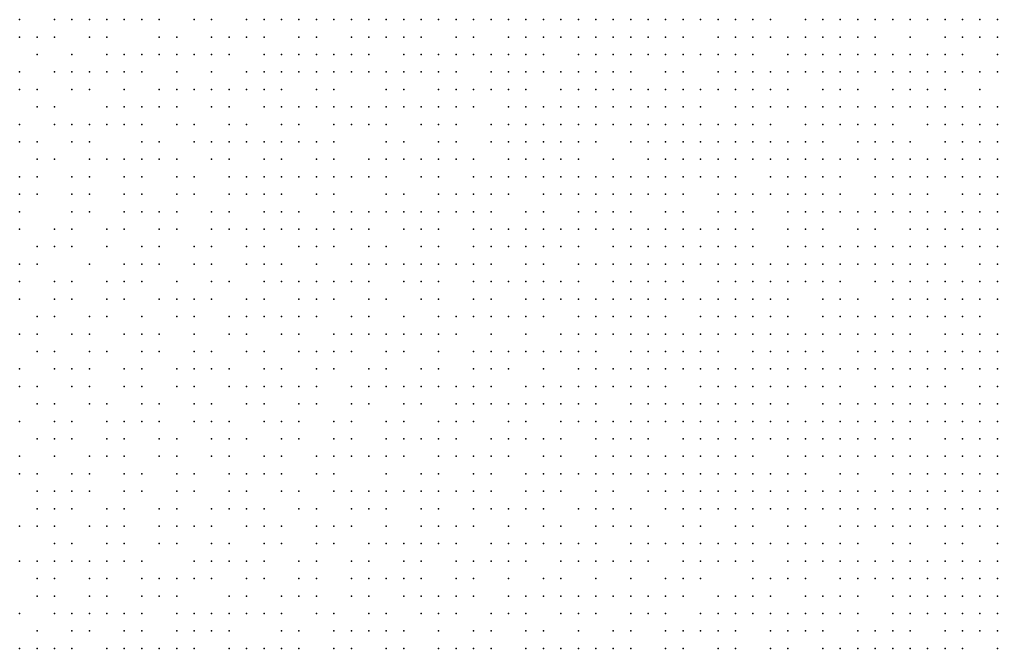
# Model space of a CAD drawing. Extents: x 429 to 793, y 817 to 1241.
# Drawn here: x 487.04 to 527.92, y 1002.03 to 1028.31 of the extents above; entities that cross this region are included whole.
import ezdxf

# ---------------------------------------------------------------- set-up
doc = ezdxf.new("R2010")
doc.units = 0

msp = doc.modelspace()

# ---------------------------------------------------------------- linework, layer by layer
for p in [(487.04, 1028.31, 183.84), (488.5, 1028.31, 185.503), (489.23, 1028.31, 186.047), (489.96, 1028.31, 186.717), (490.69, 1028.31, 187.39), (491.42, 1028.31, 188.063), (492.15, 1028.31, 189.13), (492.88, 1028.31, 189.653), (494.34, 1028.31, 191.05), (495.07, 1028.31, 191.63), (496.53, 1028.31, 193.068), (497.26, 1028.31, 193.554), (497.99, 1028.31, 194.454), (498.72, 1028.31, 194.868), (499.45, 1028.31, 195.22), (500.18, 1028.31, 195.81), (500.91, 1028.31, 196.387), (501.64, 1028.31, 196.963), (502.37, 1028.31, 197.64), (503.1, 1028.31, 198.18), (503.83, 1028.31, 198.83), (504.56, 1028.31, 199.253), (505.29, 1028.31, 199.773), (506.02, 1028.31, 200.303), (506.75, 1028.31, 200.833), (507.48, 1028.31, 201.42), (508.21, 1028.31, 201.63), (508.94, 1028.31, 202.012), (509.67, 1028.31, 202.729), (510.4, 1028.31, 203.132), (511.13, 1028.31, 203.467), (511.86, 1028.31, 203.817), (512.59, 1028.31, 204.3), (513.32, 1028.31, 204.73), (514.05, 1028.31, 204.828), (514.78, 1028.31, 205.455), (515.51, 1028.31, 205.75), (516.24, 1028.31, 205.973), (516.97, 1028.31, 206.38), (517.7, 1028.31, 206.763), (518.43, 1028.31, 207.147), (519.89, 1028.31, 207.53), (520.62, 1028.31, 207.887), (521.35, 1028.31, 208.333), (522.08, 1028.31, 208.59), (522.81, 1028.31, 208.828), (523.54, 1028.31, 209.055), (524.27, 1028.31, 209.24), (525, 1028.31, 209.577), (525.73, 1028.31, 209.857), (526.46, 1028.31, 210.03), (527.19, 1028.31, 210.24), (527.92, 1028.31, 210.45), (487.04, 1027.58, 183.67), (487.77, 1027.58, 184.14), (488.5, 1027.58, 185.25), (489.96, 1027.58, 186.82), (490.69, 1027.58, 187.365), (492.88, 1027.58, 189.51), (493.61, 1027.58, 190.47), (495.07, 1027.58, 191.95), (495.8, 1027.58, 192.577), (496.53, 1027.58, 193.203), (497.26, 1027.58, 193.927), (498.72, 1027.58, 194.755), (499.45, 1027.58, 195.283), (500.91, 1027.58, 196.622), (501.64, 1027.58, 197.081), (502.37, 1027.58, 197.918), (503.1, 1027.58, 198.297), (503.83, 1027.58, 198.62), (505.29, 1027.58, 199.69), (506.02, 1027.58, 200.22), (507.48, 1027.58, 201.337), (508.21, 1027.58, 201.84), (508.94, 1027.58, 202.327), (509.67, 1027.58, 202.662), (510.4, 1027.58, 203.065), (511.13, 1027.58, 203.28), (511.86, 1027.58, 203.763), (512.59, 1027.58, 204.26), (513.32, 1027.58, 204.455), (514.05, 1027.58, 205.12), (514.78, 1027.58, 205.415), (516.24, 1027.58, 206.045), (516.97, 1027.58, 206.353), (517.7, 1027.58, 206.753), (518.43, 1027.58, 206.95), (519.16, 1027.58, 207.24), (519.89, 1027.58, 207.795), (520.62, 1027.58, 208.06), (521.35, 1027.58, 208.243), (522.08, 1027.58, 208.6), (522.81, 1027.58, 208.937), (524.27, 1027.58, 209.273), (525.73, 1027.58, 209.89), (526.46, 1027.58, 210.203), (527.19, 1027.58, 210.29), (527.92, 1027.58, 210.5), (487.77, 1026.85, 184.61), (489.23, 1026.85, 185.723), (490.69, 1026.85, 187.205), (491.42, 1026.85, 188.205), (492.15, 1026.85, 189.07), (492.88, 1026.85, 189.89), (493.61, 1026.85, 190.533), (494.34, 1026.85, 191.177), (495.07, 1026.85, 191.82), (495.8, 1026.85, 192.447), (497.26, 1026.85, 193.813), (497.99, 1026.85, 194.403), (498.72, 1026.85, 194.997), (499.45, 1026.85, 195.59), (500.18, 1026.85, 196.17), (500.91, 1026.85, 196.75), (501.64, 1026.85, 196.974), (503.1, 1026.85, 198.19), (503.83, 1026.85, 198.675), (504.56, 1026.85, 199.063), (505.29, 1026.85, 199.912), (506.02, 1026.85, 200.331), (506.75, 1026.85, 200.75), (507.48, 1026.85, 201.253), (508.21, 1026.85, 201.757), (508.94, 1026.85, 202.26), (510.4, 1026.85, 202.743), (511.13, 1026.85, 203.227), (511.86, 1026.85, 203.71), (512.59, 1026.85, 204.207), (513.32, 1026.85, 204.747), (514.05, 1026.85, 205.08), (514.78, 1026.85, 205.487), (515.51, 1026.85, 205.71), (516.24, 1026.85, 205.907), (516.97, 1026.85, 206.327), (517.7, 1026.85, 206.727), (519.16, 1026.85, 207.23), (519.89, 1026.85, 207.785), (520.62, 1026.85, 208.05), (521.35, 1026.85, 208.325), (522.08, 1026.85, 208.607), (522.81, 1026.85, 208.96), (523.54, 1026.85, 209.117), (524.27, 1026.85, 209.363), (525, 1026.85, 209.61), (525.73, 1026.85, 209.923), (526.46, 1026.85, 210.237), (527.92, 1026.85, 210.55), (487.04, 1026.12, 183.33), (488.5, 1026.12, 184.703), (489.23, 1026.12, 185.557), (489.96, 1026.12, 186.237), (490.69, 1026.12, 187.59), (491.42, 1026.12, 188.25), (492.15, 1026.12, 188.91), (493.61, 1026.12, 190.383), (495.07, 1026.12, 191.67), (496.53, 1026.12, 193.117), (497.26, 1026.12, 193.7), (497.99, 1026.12, 194.293), (498.72, 1026.12, 194.887), (499.45, 1026.12, 195.48), (500.18, 1026.12, 196.06), (500.91, 1026.12, 196.64), (501.64, 1026.12, 197.327), (502.37, 1026.12, 197.705), (503.1, 1026.12, 197.867), (503.83, 1026.12, 198.417), (504.56, 1026.12, 198.967), (505.29, 1026.12, 199.825), (506.75, 1026.12, 200.663), (507.48, 1026.12, 201.019), (508.21, 1026.12, 201.817), (508.94, 1026.12, 202.183), (509.67, 1026.12, 202.68), (510.4, 1026.12, 202.953), (511.13, 1026.12, 203.332), (511.86, 1026.12, 203.647), (512.59, 1026.12, 204.343), (514.05, 1026.12, 205.04), (514.78, 1026.12, 205.46), (516.24, 1026.12, 205.977), (516.97, 1026.12, 206.3), (517.7, 1026.12, 206.7), (518.43, 1026.12, 207.22), (519.16, 1026.12, 207.51), (519.89, 1026.12, 207.775), (520.62, 1026.12, 207.867), (521.35, 1026.12, 208.24), (522.08, 1026.12, 208.613), (522.81, 1026.12, 208.967), (523.54, 1026.12, 209.32), (524.27, 1026.12, 209.387), (525, 1026.12, 209.633), (525.73, 1026.12, 209.874), (526.46, 1026.12, 210.26), (527.19, 1026.12, 210.593), (527.92, 1026.12, 210.818), (487.04, 1025.39, 183.143), (487.77, 1025.39, 184.273), (489.23, 1025.39, 185.857), (489.96, 1025.39, 186.75), (491.42, 1025.39, 188.09), (492.88, 1025.39, 189.57), (493.61, 1025.39, 190.223), (494.34, 1025.39, 191), (495.07, 1025.39, 191.52), (495.8, 1025.39, 192.147), (496.53, 1025.39, 192.78), (497.26, 1025.39, 193.557), (497.99, 1025.39, 194.16), (499.45, 1025.39, 195.347), (500.18, 1025.39, 195.748), (502.37, 1025.39, 197.77), (503.1, 1025.39, 197.987), (504.56, 1025.39, 199.246), (505.29, 1025.39, 199.41), (506.02, 1025.39, 200.158), (506.75, 1025.39, 200.49), (507.48, 1025.39, 201.08), (508.21, 1025.39, 201.593), (509.67, 1025.39, 202.603), (510.4, 1025.39, 203.1), (511.13, 1025.39, 203.268), (511.86, 1025.39, 203.583), (512.59, 1025.39, 204.28), (513.32, 1025.39, 204.533), (514.05, 1025.39, 204.993), (514.78, 1025.39, 205.427), (515.51, 1025.39, 205.653), (516.24, 1025.39, 205.943), (516.97, 1025.39, 206.267), (517.7, 1025.39, 206.883), (518.43, 1025.39, 207.175), (519.16, 1025.39, 207.5), (520.62, 1025.39, 208.062), (521.35, 1025.39, 208.341), (522.08, 1025.39, 208.62), (523.54, 1025.39, 209.327), (524.27, 1025.39, 209.41), (525, 1025.39, 209.657), (525.73, 1025.39, 209.97), (527.19, 1025.39, 210.637), (487.77, 1024.66, 184.1), (488.5, 1024.66, 184.658), (490.69, 1024.66, 187.257), (491.42, 1024.66, 187.927), (492.15, 1024.66, 188.874), (492.88, 1024.66, 189.41), (493.61, 1024.66, 190.063), (495.07, 1024.66, 191.37), (495.8, 1024.66, 192.003), (497.26, 1024.66, 193.413), (497.99, 1024.66, 194.017), (498.72, 1024.66, 194.735), (499.45, 1024.66, 195.213), (500.18, 1024.66, 195.793), (500.91, 1024.66, 196.377), (501.64, 1024.66, 197.09), (502.37, 1024.66, 197.653), (503.1, 1024.66, 197.87), (503.83, 1024.66, 198.753), (504.56, 1024.66, 199.129), (505.29, 1024.66, 199.622), (506.02, 1024.66, 199.998), (507.48, 1024.66, 201.215), (508.21, 1024.66, 201.623), (508.94, 1024.66, 202.03), (509.67, 1024.66, 202.527), (510.4, 1024.66, 203.023), (511.13, 1024.66, 203.52), (511.86, 1024.66, 203.9), (512.59, 1024.66, 204.027), (513.32, 1024.66, 204.487), (514.05, 1024.66, 204.947), (514.78, 1024.66, 205.38), (515.51, 1024.66, 205.813), (516.97, 1024.66, 206.233), (517.7, 1024.66, 206.85), (518.43, 1024.66, 207.067), (519.16, 1024.66, 207.483), (519.89, 1024.66, 207.877), (520.62, 1024.66, 208.065), (521.35, 1024.66, 208.344), (522.08, 1024.66, 208.623), (522.81, 1024.66, 208.886), (523.54, 1024.66, 209.33), (524.27, 1024.66, 209.417), (525, 1024.66, 209.957), (525.73, 1024.66, 210.198), (526.46, 1024.66, 210.439), (527.19, 1024.66, 210.68), (527.92, 1024.66, 210.924), (487.04, 1023.93, 183.247), (488.5, 1023.93, 184.485), (489.23, 1023.93, 185.723), (489.96, 1023.93, 186.403), (490.69, 1023.93, 187.083), (491.42, 1023.93, 187.753), (492.15, 1023.93, 188.711), (493.61, 1023.93, 190.145), (494.34, 1023.93, 190.757), (495.8, 1023.93, 192.247), (496.53, 1023.93, 192.758), (497.99, 1023.93, 194.102), (498.72, 1023.93, 194.477), (500.18, 1023.93, 195.663), (500.91, 1023.93, 196.247), (501.64, 1023.93, 196.96), (502.37, 1023.93, 197.523), (503.83, 1023.93, 198.637), (504.56, 1023.93, 199.177), (505.29, 1023.93, 199.723), (506.75, 1023.93, 200.38), (507.48, 1023.93, 201.125), (508.21, 1023.93, 201.533), (508.94, 1023.93, 201.94), (509.67, 1023.93, 202.29), (510.4, 1023.93, 202.933), (511.13, 1023.93, 203.447), (511.86, 1023.93, 203.827), (512.59, 1023.93, 204.185), (513.32, 1023.93, 204.543), (514.05, 1023.93, 204.9), (514.78, 1023.93, 205.333), (515.51, 1023.93, 205.767), (516.24, 1023.93, 206.2), (516.97, 1023.93, 206.525), (517.7, 1023.93, 206.617), (518.43, 1023.93, 207.05), (519.89, 1023.93, 207.86), (520.62, 1023.93, 208.253), (521.35, 1023.93, 208.348), (522.08, 1023.93, 208.627), (522.81, 1023.93, 208.98), (523.54, 1023.93, 209.353), (525, 1023.93, 209.703), (525.73, 1023.93, 210.235), (526.46, 1023.93, 210.476), (527.19, 1023.93, 210.717), (527.92, 1023.93, 210.961), (487.04, 1023.2, 183.053), (487.77, 1023.2, 183.723), (489.23, 1023.2, 185.55), (489.96, 1023.2, 186.356), (492.15, 1023.2, 188.548), (492.88, 1023.2, 189.083), (494.34, 1023.2, 190.393), (495.07, 1023.2, 191.05), (495.8, 1023.2, 192.1), (496.53, 1023.2, 192.612), (497.26, 1023.2, 193.123), (497.99, 1023.2, 193.955), (498.72, 1023.2, 194.518), (499.45, 1023.2, 194.937), (500.18, 1023.2, 195.53), (502.37, 1023.2, 197.393), (503.1, 1023.2, 197.957), (504.56, 1023.2, 199.067), (505.29, 1023.2, 199.613), (506.75, 1023.2, 200.27), (507.48, 1023.2, 200.803), (508.21, 1023.2, 201.442), (508.94, 1023.2, 201.85), (509.67, 1023.2, 202.347), (510.4, 1023.2, 202.86), (511.13, 1023.2, 203.373), (512.59, 1023.2, 204.135), (513.32, 1023.2, 204.493), (514.05, 1023.2, 204.85), (514.78, 1023.2, 205.163), (515.51, 1023.2, 205.717), (516.24, 1023.2, 206.173), (516.97, 1023.2, 206.5), (517.7, 1023.2, 206.817), (518.43, 1023.2, 207.133), (519.16, 1023.2, 207.45), (519.89, 1023.2, 207.843), (520.62, 1023.2, 208.237), (522.08, 1023.2, 208.63), (522.81, 1023.2, 209.003), (523.54, 1023.2, 209.377), (524.27, 1023.2, 209.727), (525.73, 1023.2, 210.073), (526.46, 1023.2, 210.512), (527.19, 1023.2, 210.753), (527.92, 1023.2, 211.067), (487.77, 1022.47, 183.787), (488.5, 1022.47, 184.49), (489.96, 1022.47, 186.179), (490.69, 1022.47, 186.733), (491.42, 1022.47, 187.827), (492.15, 1022.47, 188.285), (492.88, 1022.47, 188.92), (493.61, 1022.47, 189.823), (495.07, 1022.47, 190.89), (495.8, 1022.47, 191.537), (497.26, 1022.47, 192.977), (497.99, 1022.47, 193.58), (499.45, 1022.47, 194.793), (500.18, 1022.47, 195.755), (501.64, 1022.47, 196.697), (502.37, 1022.47, 197.086), (503.1, 1022.47, 197.997), (503.83, 1022.47, 198.397), (504.56, 1022.47, 198.957), (505.29, 1022.47, 199.285), (506.02, 1022.47, 200.16), (507.48, 1022.47, 200.905), (508.21, 1022.47, 201.227), (508.94, 1022.47, 201.76), (509.67, 1022.47, 202.273), (510.4, 1022.47, 202.787), (511.86, 1022.47, 203.857), (513.32, 1022.47, 204.443), (514.05, 1022.47, 204.8), (514.78, 1022.47, 205.233), (515.51, 1022.47, 205.69), (516.24, 1022.47, 206.147), (516.97, 1022.47, 206.573), (517.7, 1022.47, 206.8), (518.43, 1022.47, 207.117), (519.16, 1022.47, 207.433), (519.89, 1022.47, 207.724), (520.62, 1022.47, 208.22), (521.35, 1022.47, 208.323), (522.08, 1022.47, 208.92), (522.81, 1022.47, 209.197), (523.54, 1022.47, 209.473), (524.27, 1022.47, 209.75), (525, 1022.47, 210.013), (525.73, 1022.47, 210.277), (526.46, 1022.47, 210.443), (527.19, 1022.47, 210.79), (527.92, 1022.47, 211.12), (487.04, 1021.74, 182.19), (487.77, 1021.74, 183.597), (489.23, 1021.74, 185.183), (489.96, 1021.74, 186.003), (491.42, 1021.74, 187.65), (492.15, 1021.74, 187.9), (493.61, 1021.74, 189.66), (494.34, 1021.74, 190.193), (495.8, 1021.74, 191.778), (496.53, 1021.74, 192.223), (497.26, 1021.74, 193.173), (497.99, 1021.74, 193.665), (498.72, 1021.74, 194.158), (499.45, 1021.74, 195.057), (500.18, 1021.74, 195.243), (500.91, 1021.74, 196.092), (501.64, 1021.74, 196.563), (502.37, 1021.74, 197.127), (503.83, 1021.74, 198.273), (504.56, 1021.74, 198.833), (506.02, 1021.74, 200.05), (506.75, 1021.74, 200.423), (507.48, 1021.74, 200.795), (508.21, 1021.74, 201.277), (508.94, 1021.74, 201.663), (509.67, 1021.74, 202.49), (510.4, 1021.74, 202.895), (511.13, 1021.74, 203.22), (511.86, 1021.74, 203.783), (512.59, 1021.74, 203.985), (513.32, 1021.74, 204.267), (514.05, 1021.74, 204.75), (514.78, 1021.74, 205.207), (515.51, 1021.74, 205.768), (516.24, 1021.74, 206.12), (516.97, 1021.74, 206.547), (518.43, 1021.74, 207.1), (519.16, 1021.74, 207.417), (519.89, 1021.74, 207.81), (520.62, 1021.74, 208.22), (521.35, 1021.74, 208.63), (522.81, 1021.74, 209.21), (523.54, 1021.74, 209.487), (524.27, 1021.74, 209.763), (525, 1021.74, 210.027), (525.73, 1021.74, 210.29), (526.46, 1021.74, 210.54), (527.19, 1021.74, 210.823), (527.92, 1021.74, 211.163), (487.04, 1021.01, 182.7), (487.77, 1021.01, 183.148), (489.23, 1021.01, 184.993), (489.96, 1021.01, 185.687), (491.42, 1021.01, 187.053), (492.15, 1021.01, 187.727), (493.61, 1021.01, 189.24), (494.34, 1021.01, 190.03), (495.8, 1021.01, 191.615), (496.53, 1021.01, 191.86), (497.26, 1021.01, 192.67), (497.99, 1021.01, 193.515), (499.45, 1021.01, 194.908), (500.18, 1021.01, 195.465), (502.37, 1021.01, 197.227), (503.1, 1021.01, 197.688), (504.56, 1021.01, 198.71), (505.29, 1021.01, 199.503), (506.02, 1021.01, 199.94), (506.75, 1021.01, 200.473), (507.48, 1021.01, 201.02), (508.94, 1021.01, 201.567), (509.67, 1021.01, 202.41), (510.4, 1021.01, 202.815), (511.13, 1021.01, 203.14), (511.86, 1021.01, 203.562), (512.59, 1021.01, 204.187), (513.32, 1021.01, 204.327), (514.05, 1021.01, 204.69), (514.78, 1021.01, 205.417), (516.24, 1021.01, 206.083), (516.97, 1021.01, 206.431), (517.7, 1021.01, 206.742), (518.43, 1021.01, 207.052), (519.16, 1021.01, 207.4), (519.89, 1021.01, 207.81), (520.62, 1021.01, 208.321), (521.35, 1021.01, 208.63), (522.81, 1021.01, 209.017), (523.54, 1021.01, 209.5), (524.27, 1021.01, 209.777), (525, 1021.01, 210.123), (526.46, 1021.01, 210.49), (527.19, 1021.01, 210.857), (527.92, 1021.01, 211.197), (487.04, 1020.28, 182.49), (489.23, 1020.28, 184.578), (489.96, 1020.28, 185.715), (491.42, 1020.28, 187.302), (492.15, 1020.28, 187.851), (492.88, 1020.28, 188.856), (493.61, 1020.28, 189.312), (495.07, 1020.28, 190.4), (495.8, 1020.28, 191.05), (497.26, 1020.28, 192.51), (497.99, 1020.28, 193.127), (498.72, 1020.28, 193.857), (500.18, 1020.28, 195.315), (500.91, 1020.28, 195.543), (501.64, 1020.28, 196.287), (502.37, 1020.28, 197.1), (503.1, 1020.28, 197.562), (503.83, 1020.28, 198.023), (504.56, 1020.28, 198.412), (505.29, 1020.28, 199.315), (506.02, 1020.28, 199.83), (506.75, 1020.28, 200.377), (508.21, 1020.28, 201.034), (508.94, 1020.28, 201.842), (510.4, 1020.28, 202.735), (511.13, 1020.28, 203.06), (511.86, 1020.28, 203.623), (512.59, 1020.28, 204.127), (514.05, 1020.28, 204.63), (514.78, 1020.28, 205.38), (516.24, 1020.28, 206.047), (516.97, 1020.28, 206.394), (517.7, 1020.28, 206.937), (519.16, 1020.28, 207.38), (519.89, 1020.28, 207.803), (520.62, 1020.28, 208.314), (521.35, 1020.28, 208.623), (522.08, 1020.28, 208.918), (522.81, 1020.28, 209.207), (523.54, 1020.28, 209.495), (524.27, 1020.28, 209.79), (525, 1020.28, 210.157), (525.73, 1020.28, 210.352), (526.46, 1020.28, 210.621), (527.19, 1020.28, 210.89), (527.92, 1020.28, 211.23), (487.04, 1019.55, 182.28), (488.5, 1019.55, 183.72), (489.23, 1019.55, 184.607), (490.69, 1019.55, 186.007), (491.42, 1019.55, 187.125), (492.88, 1019.55, 188.679), (493.61, 1019.55, 189.135), (495.07, 1019.55, 190.767), (495.8, 1019.55, 191.295), (496.53, 1019.55, 191.823), (497.26, 1019.55, 192.773), (497.99, 1019.55, 193.195), (498.72, 1019.55, 193.583), (499.45, 1019.55, 194.2), (500.18, 1019.55, 194.8), (500.91, 1019.55, 195.4), (501.64, 1019.55, 196.143), (503.1, 1019.55, 197.435), (503.83, 1019.55, 197.897), (504.56, 1019.55, 198.8), (506.02, 1019.55, 199.717), (506.75, 1019.55, 200.273), (507.48, 1019.55, 200.495), (508.21, 1019.55, 201.367), (508.94, 1019.55, 201.738), (509.67, 1019.55, 202.213), (510.4, 1019.55, 202.585), (511.13, 1019.55, 202.973), (511.86, 1019.55, 203.563), (512.59, 1019.55, 204.067), (513.32, 1019.55, 204.57), (514.05, 1019.55, 204.911), (514.78, 1019.55, 205.05), (515.51, 1019.55, 205.695), (516.24, 1019.55, 206.01), (516.97, 1019.55, 206.473), (517.7, 1019.55, 206.917), (519.16, 1019.55, 207.36), (519.89, 1019.55, 208.005), (520.62, 1019.55, 208.307), (522.08, 1019.55, 208.912), (522.81, 1019.55, 209.2), (524.27, 1019.55, 209.8), (525, 1019.55, 210.085), (525.73, 1019.55, 210.375), (526.46, 1019.55, 210.644), (527.19, 1019.55, 210.913), (527.92, 1019.55, 211.151), (487.77, 1018.82, 183.023), (488.5, 1018.82, 183.51), (489.23, 1018.82, 184.67), (490.69, 1018.82, 186.283), (492.15, 1018.82, 187.497), (492.88, 1018.82, 188.503), (494.34, 1018.82, 190.06), (495.07, 1018.82, 190.72), (496.53, 1018.82, 192.19), (497.26, 1018.82, 192.613), (498.72, 1018.82, 194.043), (499.45, 1018.82, 194.657), (500.18, 1018.82, 195.028), (501.64, 1018.82, 196.407), (502.37, 1018.82, 196.813), (503.83, 1018.82, 197.77), (504.56, 1018.82, 198.343), (506.02, 1018.82, 199.603), (506.75, 1018.82, 200.16), (507.48, 1018.82, 200.717), (508.21, 1018.82, 201.263), (508.94, 1018.82, 201.635), (509.67, 1018.82, 202.11), (510.4, 1018.82, 202.34), (511.86, 1018.82, 203.487), (512.59, 1018.82, 204.097), (513.32, 1018.82, 204.493), (514.05, 1018.82, 204.834), (514.78, 1018.82, 205.252), (515.51, 1018.82, 205.592), (516.24, 1018.82, 205.953), (516.97, 1018.82, 206.453), (517.7, 1018.82, 206.897), (519.16, 1018.82, 207.647), (519.89, 1018.82, 207.763), (520.62, 1018.82, 208.187), (521.35, 1018.82, 208.61), (522.08, 1018.82, 208.913), (522.81, 1018.82, 209.205), (523.54, 1018.82, 209.508), (524.27, 1018.82, 209.81), (525, 1018.82, 210.095), (525.73, 1018.82, 210.38), (526.46, 1018.82, 210.667), (527.19, 1018.82, 210.937), (527.92, 1018.82, 211.277), (487.04, 1018.09, 181.86), (487.77, 1018.09, 182.58), (489.96, 1018.09, 185.045), (491.42, 1018.09, 186.745), (492.15, 1018.09, 187.207), (492.88, 1018.09, 188.24), (494.34, 1018.09, 189.89), (495.07, 1018.09, 190.55), (496.53, 1018.09, 192.03), (497.26, 1018.09, 192.647), (497.99, 1018.09, 193.267), (499.45, 1018.09, 194.5), (500.91, 1018.09, 195.857), (501.64, 1018.09, 196.263), (502.37, 1018.09, 196.67), (503.1, 1018.09, 197.22), (503.83, 1018.09, 198.115), (504.56, 1018.09, 198.573), (505.29, 1018.09, 199.032), (506.02, 1018.09, 199.49), (506.75, 1018.09, 200.047), (508.21, 1018.09, 201.16), (508.94, 1018.09, 201.707), (510.4, 1018.09, 202.253), (511.13, 1018.09, 202.887), (511.86, 1018.09, 203.4), (512.59, 1018.09, 204.02), (513.32, 1018.09, 204.417), (514.05, 1018.09, 204.897), (514.78, 1018.09, 205.175), (515.51, 1018.09, 205.397), (516.24, 1018.09, 205.897), (516.97, 1018.09, 206.413), (517.7, 1018.09, 206.615), (518.43, 1018.09, 207.3), (519.16, 1018.09, 207.608), (519.89, 1018.09, 207.955), (520.62, 1018.09, 208.263), (521.35, 1018.09, 208.587), (522.08, 1018.09, 208.905), (522.81, 1018.09, 209.215), (523.54, 1018.09, 209.518), (524.27, 1018.09, 209.82), (525, 1018.09, 210.105), (525.73, 1018.09, 210.39), (527.19, 1018.09, 210.96), (527.92, 1018.09, 211.317), (487.04, 1017.36, 181.65), (488.5, 1017.36, 183.09), (489.23, 1017.36, 183.8), (490.69, 1017.36, 185.883), (491.42, 1017.36, 186.545), (492.15, 1017.36, 187.483), (493.61, 1017.36, 188.61), (495.07, 1017.36, 190.16), (495.8, 1017.36, 191.03), (497.26, 1017.36, 192.49), (497.99, 1017.36, 193.11), (498.72, 1017.36, 193.73), (499.45, 1017.36, 194.343), (500.18, 1017.36, 194.957), (500.91, 1017.36, 195.713), (501.64, 1017.36, 196.303), (503.1, 1017.36, 196.903), (503.83, 1017.36, 197.503), (504.56, 1017.36, 198.46), (506.02, 1017.36, 199.377), (506.75, 1017.36, 199.766), (507.48, 1017.36, 200.658), (508.21, 1017.36, 201.057), (508.94, 1017.36, 201.613), (509.67, 1017.36, 201.933), (510.4, 1017.36, 202.367), (511.86, 1017.36, 203.523), (512.59, 1017.36, 203.827), (513.32, 1017.36, 204.34), (514.05, 1017.36, 204.84), (514.78, 1017.36, 205.34), (516.24, 1017.36, 205.84), (516.97, 1017.36, 206.357), (517.7, 1017.36, 206.918), (518.43, 1017.36, 207.26), (519.16, 1017.36, 207.568), (519.89, 1017.36, 207.915), (520.62, 1017.36, 208.123), (521.35, 1017.36, 208.563), (522.81, 1017.36, 209.2), (523.54, 1017.36, 209.505), (524.27, 1017.36, 209.81), (525, 1017.36, 210.092), (525.73, 1017.36, 210.385), (526.46, 1017.36, 210.67), (527.19, 1017.36, 211.25), (527.92, 1017.36, 211.508), (487.04, 1016.63, 181.427), (488.5, 1016.63, 182.867), (489.23, 1016.63, 184.043), (490.69, 1016.63, 185.22), (491.42, 1016.63, 186.6), (492.88, 1016.63, 188.17), (493.61, 1016.63, 188.857), (494.34, 1016.63, 189.53), (495.07, 1016.63, 190.19), (496.53, 1016.63, 191.7), (497.26, 1016.63, 192.333), (498.72, 1016.63, 193.573), (499.45, 1016.63, 193.994), (500.18, 1016.63, 194.8), (501.64, 1016.63, 196.17), (502.37, 1016.63, 196.77), (503.83, 1016.63, 197.779), (504.56, 1016.63, 197.963), (506.02, 1016.63, 199.263), (506.75, 1016.63, 199.82), (508.21, 1016.63, 200.953), (508.94, 1016.63, 201.51), (509.67, 1016.63, 202.067), (510.4, 1016.63, 202.273), (511.13, 1016.63, 203.068), (511.86, 1016.63, 203.43), (512.59, 1016.63, 203.885), (513.32, 1016.63, 204.257), (514.05, 1016.63, 204.773), (514.78, 1016.63, 205.057), (515.51, 1016.63, 205.448), (516.24, 1016.63, 205.773), (516.97, 1016.63, 206.497), (517.7, 1016.63, 206.76), (518.43, 1016.63, 207.22), (519.16, 1016.63, 207.66), (520.62, 1016.63, 208.1), (521.35, 1016.63, 208.54), (522.08, 1016.63, 208.876), (523.54, 1016.63, 209.495), (524.27, 1016.63, 209.8), (525, 1016.63, 210.083), (525.73, 1016.63, 210.68), (526.46, 1016.63, 210.98), (527.19, 1016.63, 211.26), (527.92, 1016.63, 211.535), (487.77, 1015.9, 182.048), (488.5, 1015.9, 182.643), (489.96, 1015.9, 184.287), (490.69, 1015.9, 185.588), (492.15, 1015.9, 187.09), (493.61, 1015.9, 188.663), (494.34, 1015.9, 189.35), (495.8, 1015.9, 190.69), (496.53, 1015.9, 191.53), (497.26, 1015.9, 192.163), (497.99, 1015.9, 192.912), (498.72, 1015.9, 193.417), (499.45, 1015.9, 194.03), (500.91, 1015.9, 195.417), (501.64, 1015.9, 196.027), (503.1, 1015.9, 197.227), (504.56, 1015.9, 198.188), (505.29, 1015.9, 198.597), (506.02, 1015.9, 199.15), (506.75, 1015.9, 199.938), (507.48, 1015.9, 200.394), (508.21, 1015.9, 200.85), (508.94, 1015.9, 201.407), (510.4, 1015.9, 202.18), (511.13, 1015.9, 202.975), (511.86, 1015.9, 203.127), (512.59, 1015.9, 203.65), (513.32, 1015.9, 204.173), (514.05, 1015.9, 204.69), (515.51, 1015.9, 205.707), (516.24, 1015.9, 206.102), (516.97, 1015.9, 206.43), (517.7, 1015.9, 206.825), (518.43, 1015.9, 207.173), (519.16, 1015.9, 207.525), (520.62, 1015.9, 208.202), (521.35, 1015.9, 208.507), (522.08, 1015.9, 208.852), (522.81, 1015.9, 209.165), (523.54, 1015.9, 209.477), (524.27, 1015.9, 209.79), (525, 1015.9, 210.39), (525.73, 1015.9, 210.69), (526.46, 1015.9, 210.99), (527.19, 1015.9, 211.27), (487.04, 1015.17, 180.967), (487.77, 1015.17, 181.693), (489.23, 1015.17, 183.137), (489.96, 1015.17, 184.07), (491.42, 1015.17, 186.2), (492.15, 1015.17, 186.89), (492.88, 1015.17, 187.577), (494.34, 1015.17, 189.16), (495.8, 1015.17, 190.813), (496.53, 1015.17, 191.183), (497.99, 1015.17, 192.627), (498.72, 1015.17, 193.26), (500.18, 1015.17, 194.493), (500.91, 1015.17, 195.263), (501.64, 1015.17, 195.873), (502.37, 1015.17, 196.483), (503.1, 1015.17, 197.083), (503.83, 1015.17, 197.677), (504.56, 1015.17, 198.045), (505.29, 1015.17, 198.277), (506.75, 1015.17, 199.815), (508.21, 1015.17, 200.727), (509.67, 1015.17, 201.84), (510.4, 1015.17, 202.52), (511.13, 1015.17, 202.84), (511.86, 1015.17, 203.257), (512.59, 1015.17, 203.673), (513.32, 1015.17, 204.09), (514.05, 1015.17, 204.607), (514.78, 1015.17, 205.123), (515.51, 1015.17, 205.315), (516.24, 1015.17, 206.035), (516.97, 1015.17, 206.407), (517.7, 1015.17, 206.767), (518.43, 1015.17, 207.127), (519.16, 1015.17, 207.467), (519.89, 1015.17, 207.83), (520.62, 1015.17, 208.168), (521.35, 1015.17, 208.473), (522.08, 1015.17, 208.811), (522.81, 1015.17, 209.115), (523.54, 1015.17, 209.777), (524.27, 1015.17, 210.09), (525.73, 1015.17, 210.69), (526.46, 1015.17, 210.99), (527.19, 1015.17, 211.27), (527.92, 1015.17, 211.55), (487.77, 1014.44, 181.705), (488.5, 1014.44, 182.197), (489.96, 1014.44, 183.978), (490.69, 1014.44, 185.277), (492.15, 1014.44, 186.69), (492.88, 1014.44, 187.387), (494.34, 1014.44, 188.97), (495.07, 1014.44, 189.653), (496.53, 1014.44, 191.007), (497.26, 1014.44, 191.614), (498.72, 1014.44, 193.097), (499.45, 1014.44, 193.72), (500.18, 1014.44, 194.608), (500.91, 1014.44, 195.11), (502.37, 1014.44, 196.33), (503.1, 1014.44, 196.94), (504.56, 1014.44, 198.14), (506.02, 1014.44, 198.877), (506.75, 1014.44, 199.457), (507.48, 1014.44, 200.147), (508.21, 1014.44, 200.603), (508.94, 1014.44, 201.16), (509.67, 1014.44, 201.723), (510.4, 1014.44, 202.403), (511.13, 1014.44, 202.811), (512.59, 1014.44, 203.577), (513.32, 1014.44, 203.993), (514.05, 1014.44, 204.357), (514.78, 1014.44, 205.18), (515.51, 1014.44, 205.64), (516.24, 1014.44, 206), (517.7, 1014.44, 206.72), (518.43, 1014.44, 207.08), (519.16, 1014.44, 207.42), (519.89, 1014.44, 207.76), (520.62, 1014.44, 208.135), (522.08, 1014.44, 208.777), (522.81, 1014.44, 209.436), (523.54, 1014.44, 209.763), (524.27, 1014.44, 210.073), (525, 1014.44, 210.39), (525.73, 1014.44, 210.69), (526.46, 1014.44, 210.99), (527.19, 1014.44, 211.27), (527.92, 1014.44, 211.55), (487.04, 1013.71, 180.513), (488.5, 1013.71, 181.973), (489.23, 1013.71, 183.165), (489.96, 1013.71, 183.758), (491.42, 1013.71, 185.763), (492.15, 1013.71, 186.473), (493.61, 1013.71, 188.207), (494.34, 1013.71, 188.78), (495.07, 1013.71, 189.463), (495.8, 1013.71, 190.46), (497.26, 1013.71, 191.64), (497.99, 1013.71, 192.287), (499.45, 1013.71, 193.557), (500.18, 1013.71, 194.452), (501.64, 1013.71, 195.372), (502.37, 1013.71, 196.365), (503.83, 1013.71, 197.397), (504.56, 1013.71, 197.768), (506.02, 1013.71, 199.139), (506.75, 1013.71, 199.538), (507.48, 1013.71, 199.9), (508.94, 1013.71, 201.043), (510.4, 1013.71, 202.287), (511.13, 1013.71, 202.694), (511.86, 1013.71, 203.102), (512.59, 1013.71, 203.48), (513.32, 1013.71, 203.897), (514.05, 1013.71, 204.72), (514.78, 1013.71, 205.08), (515.51, 1013.71, 205.56), (516.24, 1013.71, 205.93), (516.97, 1013.71, 206.26), (517.7, 1013.71, 206.637), (518.43, 1013.71, 207.013), (519.16, 1013.71, 207.337), (519.89, 1013.71, 207.727), (520.62, 1013.71, 208.05), (521.35, 1013.71, 208.74), (522.08, 1013.71, 209.095), (522.81, 1013.71, 209.423), (523.54, 1013.71, 209.75), (524.27, 1013.71, 210.06), (525, 1013.71, 210.37), (525.73, 1013.71, 210.69), (526.46, 1013.71, 210.99), (527.19, 1013.71, 211.27), (527.92, 1013.71, 211.557), (487.04, 1012.98, 180.063), (487.77, 1012.98, 181.146), (489.23, 1012.98, 182.47), (489.96, 1012.98, 183.537), (491.42, 1012.98, 185.547), (492.15, 1012.98, 186.257), (493.61, 1012.98, 188.003), (494.34, 1012.98, 188.577), (495.8, 1012.98, 190.165), (496.53, 1012.98, 190.637), (497.26, 1012.98, 191.477), (497.99, 1012.98, 192.24), (498.72, 1012.98, 192.77), (499.45, 1012.98, 193.393), (500.91, 1012.98, 194.797), (501.64, 1012.98, 195.407), (502.37, 1012.98, 196.02), (503.1, 1012.98, 196.633), (503.83, 1012.98, 197.243), (504.56, 1012.98, 197.853), (505.29, 1012.98, 198.597), (506.02, 1012.98, 198.996), (506.75, 1012.98, 199.395), (508.21, 1012.98, 200.35), (508.94, 1012.98, 201.267), (509.67, 1012.98, 201.718), (510.4, 1012.98, 202.17), (511.13, 1012.98, 202.577), (511.86, 1012.98, 202.985), (512.59, 1012.98, 203.393), (513.32, 1012.98, 204.2), (514.05, 1012.98, 204.6), (515.51, 1012.98, 205.48), (516.24, 1012.98, 205.85), (516.97, 1012.98, 206.22), (517.7, 1012.98, 206.57), (518.43, 1012.98, 206.947), (519.16, 1012.98, 207.27), (519.89, 1012.98, 207.988), (520.62, 1012.98, 208.39), (521.35, 1012.98, 208.728), (522.81, 1012.98, 209.377), (523.54, 1012.98, 209.713), (524.27, 1012.98, 210.014), (525, 1012.98, 210.352), (525.73, 1012.98, 210.653), (527.19, 1012.98, 211.28), (527.92, 1012.98, 211.57), (487.77, 1012.25, 180.919), (488.5, 1012.25, 181.523), (489.96, 1012.25, 183.2), (490.69, 1012.25, 184.62), (492.15, 1012.25, 186.04), (492.88, 1012.25, 186.572), (494.34, 1012.25, 188.373), (495.07, 1012.25, 188.835), (496.53, 1012.25, 190.443), (497.26, 1012.25, 191.53), (498.72, 1012.25, 192.59), (499.45, 1012.25, 193.615), (500.91, 1012.25, 194.64), (501.64, 1012.25, 195.253), (503.1, 1012.25, 196.48), (503.83, 1012.25, 197.09), (505.29, 1012.25, 198.453), (506.02, 1012.25, 198.852), (506.75, 1012.25, 199.33), (507.48, 1012.25, 199.775), (508.21, 1012.25, 200.652), (508.94, 1012.25, 201.15), (509.67, 1012.25, 201.602), (510.4, 1012.25, 202.053), (511.13, 1012.25, 202.432), (512.59, 1012.25, 203.305), (513.32, 1012.25, 204.135), (514.05, 1012.25, 204.557), (514.78, 1012.25, 205), (515.51, 1012.25, 205.4), (516.24, 1012.25, 205.77), (516.97, 1012.25, 206.14), (517.7, 1012.25, 206.51), (518.43, 1012.25, 206.88), (519.16, 1012.25, 207.585), (520.62, 1012.25, 208.34), (521.35, 1012.25, 208.677), (522.08, 1012.25, 209.015), (522.81, 1012.25, 209.34), (523.54, 1012.25, 209.677), (524.27, 1012.25, 209.977), (525, 1012.25, 210.315), (525.73, 1012.25, 210.623), (526.46, 1012.25, 210.967), (527.19, 1012.25, 211.269), (527.92, 1012.25, 211.56), (487.04, 1011.52, 179.583), (488.5, 1011.52, 181.297), (489.23, 1011.52, 182.49), (490.69, 1011.52, 184.397), (491.42, 1011.52, 184.64), (492.15, 1011.52, 185.817), (492.88, 1011.52, 186.517), (494.34, 1011.52, 188.17), (495.07, 1011.52, 188.69), (495.8, 1011.52, 189.73), (497.26, 1011.52, 191.103), (497.99, 1011.52, 191.88), (498.72, 1011.52, 192.41), (500.18, 1011.52, 193.667), (500.91, 1011.52, 194.47), (502.37, 1011.52, 195.824), (503.1, 1011.52, 196.323), (504.56, 1011.52, 197.735), (505.29, 1011.52, 198.31), (506.02, 1011.52, 198.755), (507.48, 1011.52, 199.645), (508.21, 1011.52, 200.523), (509.67, 1011.52, 201.485), (510.4, 1011.52, 201.937), (511.13, 1011.52, 202.315), (511.86, 1011.52, 202.758), (512.59, 1011.52, 203.593), (513.32, 1011.52, 204.006), (514.05, 1011.52, 204.47), (514.78, 1011.52, 204.892), (515.51, 1011.52, 205.313), (516.24, 1011.52, 205.662), (516.97, 1011.52, 206.01), (517.7, 1011.52, 206.445), (518.43, 1011.52, 207.166), (519.16, 1011.52, 207.553), (519.89, 1011.52, 207.938), (520.62, 1011.52, 208.29), (521.35, 1011.52, 208.628), (522.08, 1011.52, 208.965), (522.81, 1011.52, 209.302), (523.54, 1011.52, 209.64), (524.27, 1011.52, 209.96), (525, 1011.52, 210.28), (525.73, 1011.52, 210.6), (526.46, 1011.52, 210.943), (527.19, 1011.52, 211.246), (527.92, 1011.52, 211.548), (487.77, 1010.79, 180.33), (488.5, 1010.79, 181.07), (489.23, 1010.79, 181.79), (490.69, 1010.79, 184.17), (491.42, 1010.79, 184.883), (492.88, 1010.79, 186.293), (493.61, 1010.79, 187.416), (495.07, 1010.79, 188.538), (495.8, 1010.79, 189.679), (496.53, 1010.79, 190.047), (497.99, 1010.79, 191.57), (498.72, 1010.79, 192.23), (500.18, 1010.79, 193.497), (500.91, 1010.79, 194.3), (502.37, 1010.79, 195.667), (503.1, 1010.79, 196.167), (503.83, 1010.79, 196.742), (504.56, 1010.79, 197.698), (505.29, 1010.79, 198.163), (506.75, 1010.79, 198.995), (507.48, 1010.79, 199.474), (508.21, 1010.79, 200.488), (508.94, 1010.79, 200.887), (509.67, 1010.79, 201.388), (511.13, 1010.79, 202.238), (511.86, 1010.79, 203.073), (512.59, 1010.79, 203.49), (513.32, 1010.79, 203.903), (514.78, 1010.79, 204.805), (515.51, 1010.79, 205.227), (516.24, 1010.79, 205.575), (516.97, 1010.79, 205.972), (517.7, 1010.79, 206.349), (518.43, 1010.79, 207.089), (519.16, 1010.79, 207.49), (519.89, 1010.79, 207.858), (520.62, 1010.79, 208.227), (521.35, 1010.79, 208.548), (522.08, 1010.79, 208.87), (522.81, 1010.79, 209.255), (523.54, 1010.79, 209.59), (524.27, 1010.79, 209.935), (525.73, 1010.79, 210.592), (526.46, 1010.79, 210.92), (527.19, 1010.79, 211.223), (527.92, 1010.79, 211.525), (487.04, 1010.06, 179.097), (488.5, 1010.06, 180.83), (489.96, 1010.06, 182.407), (490.69, 1010.06, 183.943), (491.42, 1010.06, 184.657), (492.88, 1010.06, 186.07), (493.61, 1010.06, 187.199), (495.07, 1010.06, 188.905), (495.8, 1010.06, 189.272), (497.26, 1010.06, 190.935), (497.99, 1010.06, 191.583), (499.45, 1010.06, 193.095), (500.18, 1010.06, 193.613), (500.91, 1010.06, 194.13), (501.64, 1010.06, 194.985), (502.37, 1010.06, 195.383), (503.1, 1010.06, 196.01), (504.56, 1010.06, 197.552), (505.29, 1010.06, 198.017), (506.02, 1010.06, 198.469), (506.75, 1010.06, 198.922), (507.48, 1010.06, 199.817), (508.94, 1010.06, 200.75), (509.67, 1010.06, 201.253), (511.13, 1010.06, 202.15), (511.86, 1010.06, 202.927), (512.59, 1010.06, 203.373), (513.32, 1010.06, 203.873), (514.05, 1010.06, 204.315), (514.78, 1010.06, 204.727), (515.51, 1010.06, 205.14), (516.24, 1010.06, 205.517), (516.97, 1010.06, 205.895), (517.7, 1010.06, 206.65), (519.16, 1010.06, 207.375), (519.89, 1010.06, 207.795), (520.62, 1010.06, 208.163), (521.35, 1010.06, 208.485), (522.08, 1010.06, 208.845), (522.81, 1010.06, 209.193), (523.54, 1010.06, 209.54), (524.27, 1010.06, 209.872), (525, 1010.06, 210.23), (525.73, 1010.06, 210.558), (526.46, 1010.06, 210.887), (527.19, 1010.06, 211.181), (527.92, 1010.06, 211.475), (487.04, 1009.33, 178.857), (487.77, 1009.33, 179.603), (489.23, 1009.33, 181.81), (489.96, 1009.33, 182.18), (491.42, 1009.33, 184.43), (492.15, 1009.33, 185.147), (493.61, 1009.33, 186.982), (494.34, 1009.33, 187.52), (495.8, 1009.33, 189.11), (496.53, 1009.33, 189.64), (497.26, 1009.33, 190.503), (497.99, 1009.33, 191.173), (499.45, 1009.33, 192.925), (500.18, 1009.33, 193.443), (502.37, 1009.33, 195.412), (503.83, 1009.33, 196.357), (504.56, 1009.33, 197.405), (506.02, 1009.33, 198.322), (506.75, 1009.33, 198.775), (508.21, 1009.33, 200.215), (508.94, 1009.33, 200.687), (509.67, 1009.33, 201.127), (510.4, 1009.33, 201.567), (511.13, 1009.33, 202.417), (511.86, 1009.33, 202.81), (512.59, 1009.33, 203.257), (513.32, 1009.33, 203.757), (514.05, 1009.33, 204.14), (514.78, 1009.33, 204.613), (515.51, 1009.33, 205.03), (516.24, 1009.33, 205.445), (516.97, 1009.33, 206.152), (517.7, 1009.33, 206.553), (518.43, 1009.33, 206.988), (519.16, 1009.33, 207.327), (519.89, 1009.33, 207.738), (521.35, 1009.33, 208.448), (522.08, 1009.33, 208.795), (523.54, 1009.33, 209.49), (524.27, 1009.33, 209.823), (525, 1009.33, 210.155), (525.73, 1009.33, 210.525), (526.46, 1009.33, 210.853), (527.19, 1009.33, 211.148), (527.92, 1009.33, 211.467), (487.77, 1008.6, 179.728), (488.5, 1008.6, 180.35), (489.23, 1008.6, 181.327), (489.96, 1008.6, 181.817), (491.42, 1008.6, 184.207), (492.15, 1008.6, 184.923), (493.61, 1008.6, 186.712), (494.34, 1008.6, 187.303), (495.8, 1008.6, 188.947), (496.53, 1008.6, 189.413), (497.99, 1008.6, 191.095), (498.72, 1008.6, 191.65), (500.18, 1008.6, 193.272), (500.91, 1008.6, 193.79), (501.64, 1008.6, 194.733), (502.37, 1008.6, 195.208), (503.1, 1008.6, 195.683), (503.83, 1008.6, 196.623), (504.56, 1008.6, 197.209), (505.29, 1008.6, 197.713), (506.02, 1008.6, 198.127), (506.75, 1008.6, 198.54), (508.21, 1008.6, 200.022), (508.94, 1008.6, 200.56), (509.67, 1008.6, 201), (511.13, 1008.6, 202.29), (511.86, 1008.6, 202.715), (513.32, 1008.6, 203.64), (514.05, 1008.6, 204.085), (514.78, 1008.6, 204.503), (515.51, 1008.6, 204.92), (516.24, 1008.6, 205.307), (516.97, 1008.6, 206.055), (517.7, 1008.6, 206.457), (518.43, 1008.6, 206.892), (519.16, 1008.6, 207.23), (519.89, 1008.6, 207.643), (520.62, 1008.6, 208.013), (521.35, 1008.6, 208.395), (522.08, 1008.6, 208.76), (522.81, 1008.6, 209.055), (523.54, 1008.6, 209.42), (524.27, 1008.6, 209.805), (525, 1008.6, 210.12), (525.73, 1008.6, 210.488), (526.46, 1008.6, 210.82), (527.19, 1008.6, 211.135), (527.92, 1008.6, 211.45), (487.77, 1007.87, 179.482), (488.5, 1007.87, 180.103), (489.23, 1007.87, 181.08), (490.69, 1007.87, 183.267), (491.42, 1007.87, 183.983), (492.88, 1007.87, 185.423), (493.61, 1007.87, 186.495), (495.07, 1007.87, 187.793), (495.8, 1007.87, 188.49), (496.53, 1007.87, 189.187), (497.26, 1007.87, 190.33), (498.72, 1007.87, 191.88), (499.45, 1007.87, 192.53), (500.91, 1007.87, 193.957), (501.64, 1007.87, 194.57), (502.37, 1007.87, 195.045), (503.83, 1007.87, 196.46), (504.56, 1007.87, 197.052), (506.02, 1007.87, 197.97), (506.75, 1007.87, 198.468), (507.48, 1007.87, 199.393), (508.21, 1007.87, 199.843), (508.94, 1007.87, 200.365), (510.4, 1007.87, 201.31), (511.13, 1007.87, 202.225), (511.86, 1007.87, 202.617), (512.59, 1007.87, 203.013), (514.05, 1007.87, 203.975), (514.78, 1007.87, 204.393), (515.51, 1007.87, 204.81), (516.24, 1007.87, 205.585), (516.97, 1007.87, 205.973), (517.7, 1007.87, 206.36), (518.43, 1007.87, 206.795), (519.16, 1007.87, 207.187), (519.89, 1007.87, 207.557), (520.62, 1007.87, 207.927), (521.35, 1007.87, 208.287), (522.08, 1007.87, 208.69), (522.81, 1007.87, 208.985), (523.54, 1007.87, 209.35), (524.27, 1007.87, 209.735), (525, 1007.87, 210.05), (525.73, 1007.87, 210.422), (526.46, 1007.87, 210.767), (527.19, 1007.87, 211.108), (527.92, 1007.87, 211.719), (487.04, 1007.14, 178.11), (487.77, 1007.14, 179.235), (488.5, 1007.14, 179.857), (489.96, 1007.14, 181.337), (490.69, 1007.14, 182.807), (491.42, 1007.14, 183.285), (492.88, 1007.14, 184.959), (493.61, 1007.14, 186.158), (494.34, 1007.14, 186.87), (495.07, 1007.14, 187.803), (496.53, 1007.14, 188.96), (497.26, 1007.14, 189.647), (497.99, 1007.14, 190.675), (499.45, 1007.14, 192.32), (500.18, 1007.14, 192.553), (500.91, 1007.14, 193.908), (502.37, 1007.14, 194.816), (503.83, 1007.14, 196.368), (504.56, 1007.14, 196.93), (505.29, 1007.14, 197.4), (506.02, 1007.14, 197.862), (507.48, 1007.14, 199.25), (508.94, 1007.14, 200.293), (509.67, 1007.14, 200.708), (511.13, 1007.14, 202.095), (511.86, 1007.14, 202.459), (512.59, 1007.14, 202.887), (513.32, 1007.14, 203.307), (514.78, 1007.14, 204.238), (515.51, 1007.14, 205.043), (516.97, 1007.14, 205.88), (517.7, 1007.14, 206.25), (519.16, 1007.14, 207.1), (519.89, 1007.14, 207.47), (521.35, 1007.14, 208.2), (522.08, 1007.14, 208.56), (522.81, 1007.14, 208.92), (523.54, 1007.14, 209.28), (524.27, 1007.14, 209.665), (525, 1007.14, 210.023), (525.73, 1007.14, 210.713), (526.46, 1007.14, 211.041), (527.19, 1007.14, 211.395), (527.92, 1007.14, 211.683), (488.5, 1006.41, 179.353), (489.23, 1006.41, 180.607), (490.69, 1006.41, 182.573), (491.42, 1006.41, 183.53), (492.88, 1006.41, 184.97), (493.61, 1006.41, 185.687), (495.07, 1006.41, 187.58), (495.8, 1006.41, 188.158), (497.26, 1006.41, 189.878), (497.99, 1006.41, 190.337), (499.45, 1006.41, 191.687), (500.18, 1006.41, 192.353), (501.64, 1006.41, 194.195), (502.37, 1006.41, 194.633), (503.1, 1006.41, 195.153), (503.83, 1006.41, 196.185), (504.56, 1006.41, 196.749), (505.29, 1006.41, 197.227), (506.75, 1006.41, 198.579), (507.48, 1006.41, 199.083), (508.21, 1006.41, 199.658), (508.94, 1006.41, 200.15), (509.67, 1006.41, 200.6), (510.4, 1006.41, 201.478), (511.13, 1006.41, 201.905), (512.59, 1006.41, 202.76), (513.32, 1006.41, 203.18), (514.05, 1006.41, 203.727), (514.78, 1006.41, 204.115), (515.51, 1006.41, 204.92), (516.24, 1006.41, 205.4), (516.97, 1006.41, 205.742), (517.7, 1006.41, 206.14), (518.43, 1006.41, 206.52), (519.16, 1006.41, 206.955), (519.89, 1006.41, 207.349), (520.62, 1006.41, 207.743), (521.35, 1006.41, 208.079), (522.08, 1006.41, 208.512), (523.54, 1006.41, 209.575), (524.27, 1006.41, 209.97), (525.73, 1006.41, 210.66), (526.46, 1006.41, 210.987), (527.92, 1006.41, 211.643), (487.04, 1005.68, 177.61), (487.77, 1005.68, 178.353), (488.5, 1005.68, 179.097), (489.23, 1005.68, 180.36), (489.96, 1005.68, 180.982), (490.69, 1005.68, 182.331), (491.42, 1005.68, 183.297), (492.15, 1005.68, 184.02), (494.34, 1005.68, 186.403), (495.07, 1005.68, 187.11), (495.8, 1005.68, 187.935), (496.53, 1005.68, 188.513), (497.26, 1005.68, 189.655), (498.72, 1005.68, 191.365), (499.45, 1005.68, 191.917), (500.91, 1005.68, 193.508), (501.64, 1005.68, 193.995), (503.1, 1005.68, 194.97), (503.83, 1005.68, 195.925), (505.29, 1005.68, 197.053), (506.02, 1005.68, 197.521), (506.75, 1005.68, 198.413), (507.48, 1005.68, 198.917), (508.21, 1005.68, 199.492), (509.67, 1005.68, 200.435), (510.4, 1005.68, 201.368), (511.13, 1005.68, 201.832), (511.86, 1005.68, 202.149), (512.59, 1005.68, 202.613), (513.32, 1005.68, 203.143), (514.78, 1005.68, 204.44), (515.51, 1005.68, 204.837), (516.24, 1005.68, 205.235), (516.97, 1005.68, 205.632), (517.7, 1005.68, 206.03), (519.16, 1005.68, 206.9), (519.89, 1005.68, 207.253), (520.62, 1005.68, 207.647), (521.35, 1005.68, 207.983), (522.08, 1005.68, 208.415), (522.81, 1005.68, 209.113), (523.54, 1005.68, 209.554), (524.27, 1005.68, 209.87), (525, 1005.68, 210.232), (525.73, 1005.68, 210.593), (526.46, 1005.68, 210.904), (527.19, 1005.68, 211.282), (527.92, 1005.68, 211.593), (487.77, 1004.95, 178.217), (488.5, 1004.95, 178.84), (489.96, 1004.95, 180.735), (490.69, 1004.95, 182.08), (492.15, 1004.95, 183.783), (492.88, 1004.95, 184.507), (493.61, 1004.95, 185.575), (494.34, 1004.95, 185.94), (495.07, 1004.95, 187.115), (496.53, 1004.95, 188.81), (497.26, 1004.95, 189.33), (498.72, 1004.95, 191.094), (499.45, 1004.95, 191.71), (500.91, 1004.95, 193.249), (501.64, 1004.95, 193.685), (502.37, 1004.95, 194.328), (503.1, 1004.95, 194.773), (503.83, 1004.95, 195.833), (505.29, 1004.95, 196.88), (506.02, 1004.95, 197.348), (507.48, 1004.95, 198.75), (508.94, 1004.95, 199.82), (509.67, 1004.95, 200.73), (511.13, 1004.95, 201.685), (512.59, 1004.95, 202.467), (514.05, 1004.95, 203.38), (514.78, 1004.95, 204.3), (515.51, 1004.95, 204.742), (517.7, 1004.95, 205.903), (518.43, 1004.95, 206.41), (519.16, 1004.95, 206.79), (519.89, 1004.95, 207.17), (521.35, 1004.95, 207.92), (522.08, 1004.95, 208.66), (522.81, 1004.95, 209.03), (523.54, 1004.95, 209.471), (524.27, 1004.95, 209.828), (525, 1004.95, 210.165), (525.73, 1004.95, 210.527), (526.46, 1004.95, 210.837), (527.19, 1004.95, 211.215), (527.92, 1004.95, 211.517), (487.77, 1004.22, 177.958), (488.5, 1004.22, 178.58), (489.96, 1004.22, 180.353), (490.69, 1004.22, 181.843), (492.15, 1004.22, 183.547), (492.88, 1004.22, 184.27), (493.61, 1004.22, 185.115), (495.8, 1004.22, 187.587), (496.53, 1004.22, 188.64), (497.99, 1004.22, 189.85), (498.72, 1004.22, 190.878), (499.45, 1004.22, 191.385), (500.91, 1004.22, 193.042), (501.64, 1004.22, 193.587), (503.1, 1004.22, 195.064), (503.83, 1004.22, 195.65), (504.56, 1004.22, 196.173), (505.29, 1004.22, 196.697), (506.02, 1004.22, 197.118), (507.48, 1004.22, 198.573), (508.21, 1004.22, 199.083), (508.94, 1004.22, 199.66), (509.67, 1004.22, 200.57), (510.4, 1004.22, 201.008), (511.13, 1004.22, 201.445), (511.86, 1004.22, 202.003), (512.59, 1004.22, 202.32), (513.32, 1004.22, 202.85), (514.05, 1004.22, 203.735), (514.78, 1004.22, 204.16), (516.24, 1004.22, 205.045), (516.97, 1004.22, 205.474), (517.7, 1004.22, 205.777), (518.43, 1004.22, 206.252), (519.89, 1004.22, 207.075), (520.62, 1004.22, 207.818), (521.35, 1004.22, 208.24), (522.08, 1004.22, 208.635), (523.54, 1004.22, 209.387), (524.27, 1004.22, 209.745), (525, 1004.22, 210.103), (525.73, 1004.22, 210.46), (526.46, 1004.22, 210.792), (527.19, 1004.22, 211.125), (527.92, 1004.22, 211.458), (487.04, 1003.49, 176.833), (488.5, 1003.49, 178.32), (489.23, 1003.49, 179.585), (489.96, 1003.49, 180.348), (490.69, 1003.49, 181.478), (491.42, 1003.49, 182.088), (492.15, 1003.49, 183.31), (493.61, 1003.49, 184.757), (494.34, 1003.49, 185.48), (495.07, 1003.49, 186.417), (495.8, 1003.49, 187.123), (496.53, 1003.49, 187.83), (497.26, 1003.49, 188.99), (497.99, 1003.49, 189.567), (499.45, 1003.49, 191.272), (500.18, 1003.49, 191.722), (501.64, 1003.49, 193.39), (502.37, 1003.49, 193.885), (503.83, 1003.49, 195.355), (504.56, 1003.49, 195.99), (505.29, 1003.49, 196.513), (506.75, 1003.49, 197.924), (507.48, 1003.49, 198.397), (508.21, 1003.49, 198.862), (509.67, 1003.49, 200.407), (510.4, 1003.49, 200.803), (511.13, 1003.49, 201.363), (512.59, 1003.49, 202.163), (513.32, 1003.49, 203.097), (514.05, 1003.49, 203.595), (515.51, 1003.49, 204.427), (516.24, 1003.49, 204.835), (516.97, 1003.49, 205.347), (517.7, 1003.49, 205.65), (518.43, 1003.49, 206.125), (519.16, 1003.49, 206.545), (519.89, 1003.49, 206.938), (520.62, 1003.49, 207.707), (521.35, 1003.49, 208.14), (522.08, 1003.49, 208.535), (523.54, 1003.49, 209.263), (524.27, 1003.49, 209.595), (525, 1003.49, 210.027), (525.73, 1003.49, 210.363), (526.46, 1003.49, 210.735), (527.19, 1003.49, 211.087), (527.92, 1003.49, 211.438), (487.77, 1002.76, 177.317), (489.23, 1002.76, 179.457), (489.96, 1002.76, 180.027), (491.42, 1002.76, 181.845), (492.15, 1002.76, 183.067), (493.61, 1002.76, 184.755), (494.34, 1002.76, 185.237), (495.07, 1002.76, 186.423), (495.8, 1002.76, 187.012), (497.99, 1002.76, 189.34), (498.72, 1002.76, 190.367), (500.18, 1002.76, 191.273), (500.91, 1002.76, 192.682), (501.64, 1002.76, 193.075), (502.37, 1002.76, 193.622), (503.1, 1002.76, 194.605), (504.56, 1002.76, 195.842), (506.02, 1002.76, 197.275), (506.75, 1002.76, 197.748), (508.21, 1002.76, 198.685), (508.94, 1002.76, 199.327), (510.4, 1002.76, 200.64), (511.86, 1002.76, 201.564), (512.59, 1002.76, 202.007), (514.05, 1002.76, 203.412), (514.78, 1002.76, 203.873), (515.51, 1002.76, 204.244), (516.24, 1002.76, 204.762), (516.97, 1002.76, 205.132), (518.43, 1002.76, 206.042), (519.16, 1002.76, 206.435), (519.89, 1002.76, 207.22), (520.62, 1002.76, 207.598), (522.08, 1002.76, 208.435), (522.81, 1002.76, 208.83), (523.54, 1002.76, 209.163), (524.27, 1002.76, 209.547), (525.73, 1002.76, 210.267), (526.46, 1002.76, 210.614), (527.19, 1002.76, 211.01), (527.92, 1002.76, 211.362), (487.04, 1002.03, 176.058), (487.77, 1002.03, 177.305), (488.5, 1002.03, 177.8), (489.23, 1002.03, 179.072), (490.69, 1002.03, 180.9), (491.42, 1002.03, 181.46), (492.15, 1002.03, 182.823), (492.88, 1002.03, 183.547), (493.61, 1002.03, 184.27), (494.34, 1002.03, 184.993), (495.8, 1002.03, 186.778), (496.53, 1002.03, 187.367), (497.26, 1002.03, 188.528), (497.99, 1002.03, 188.992), (498.72, 1002.03, 190.03), (500.18, 1002.03, 191.163), (500.91, 1002.03, 192.235), (502.37, 1002.03, 193.413), (503.1, 1002.03, 194.395), (504.56, 1002.03, 195.431), (505.29, 1002.03, 196.127), (506.02, 1002.03, 196.99), (506.75, 1002.03, 197.51), (508.21, 1002.03, 198.638), (508.94, 1002.03, 199.615), (509.67, 1002.03, 200.08), (510.4, 1002.03, 200.522), (511.13, 1002.03, 200.965), (511.86, 1002.03, 201.408), (512.59, 1002.03, 201.85), (514.05, 1002.03, 203.265), (514.78, 1002.03, 203.727), (516.24, 1002.03, 204.615), (516.97, 1002.03, 204.962), (518.43, 1002.03, 205.916), (519.16, 1002.03, 206.673), (520.62, 1002.03, 207.443), (521.35, 1002.03, 207.913), (522.08, 1002.03, 208.26), (522.81, 1002.03, 208.73), (523.54, 1002.03, 209.09), (524.27, 1002.03, 209.45), (525, 1002.03, 209.81), (525.73, 1002.03, 210.17), (526.46, 1002.03, 210.518), (527.92, 1002.03, 211.285)]:
    msp.add_point(p)

doc.saveas('drawing.dxf')
